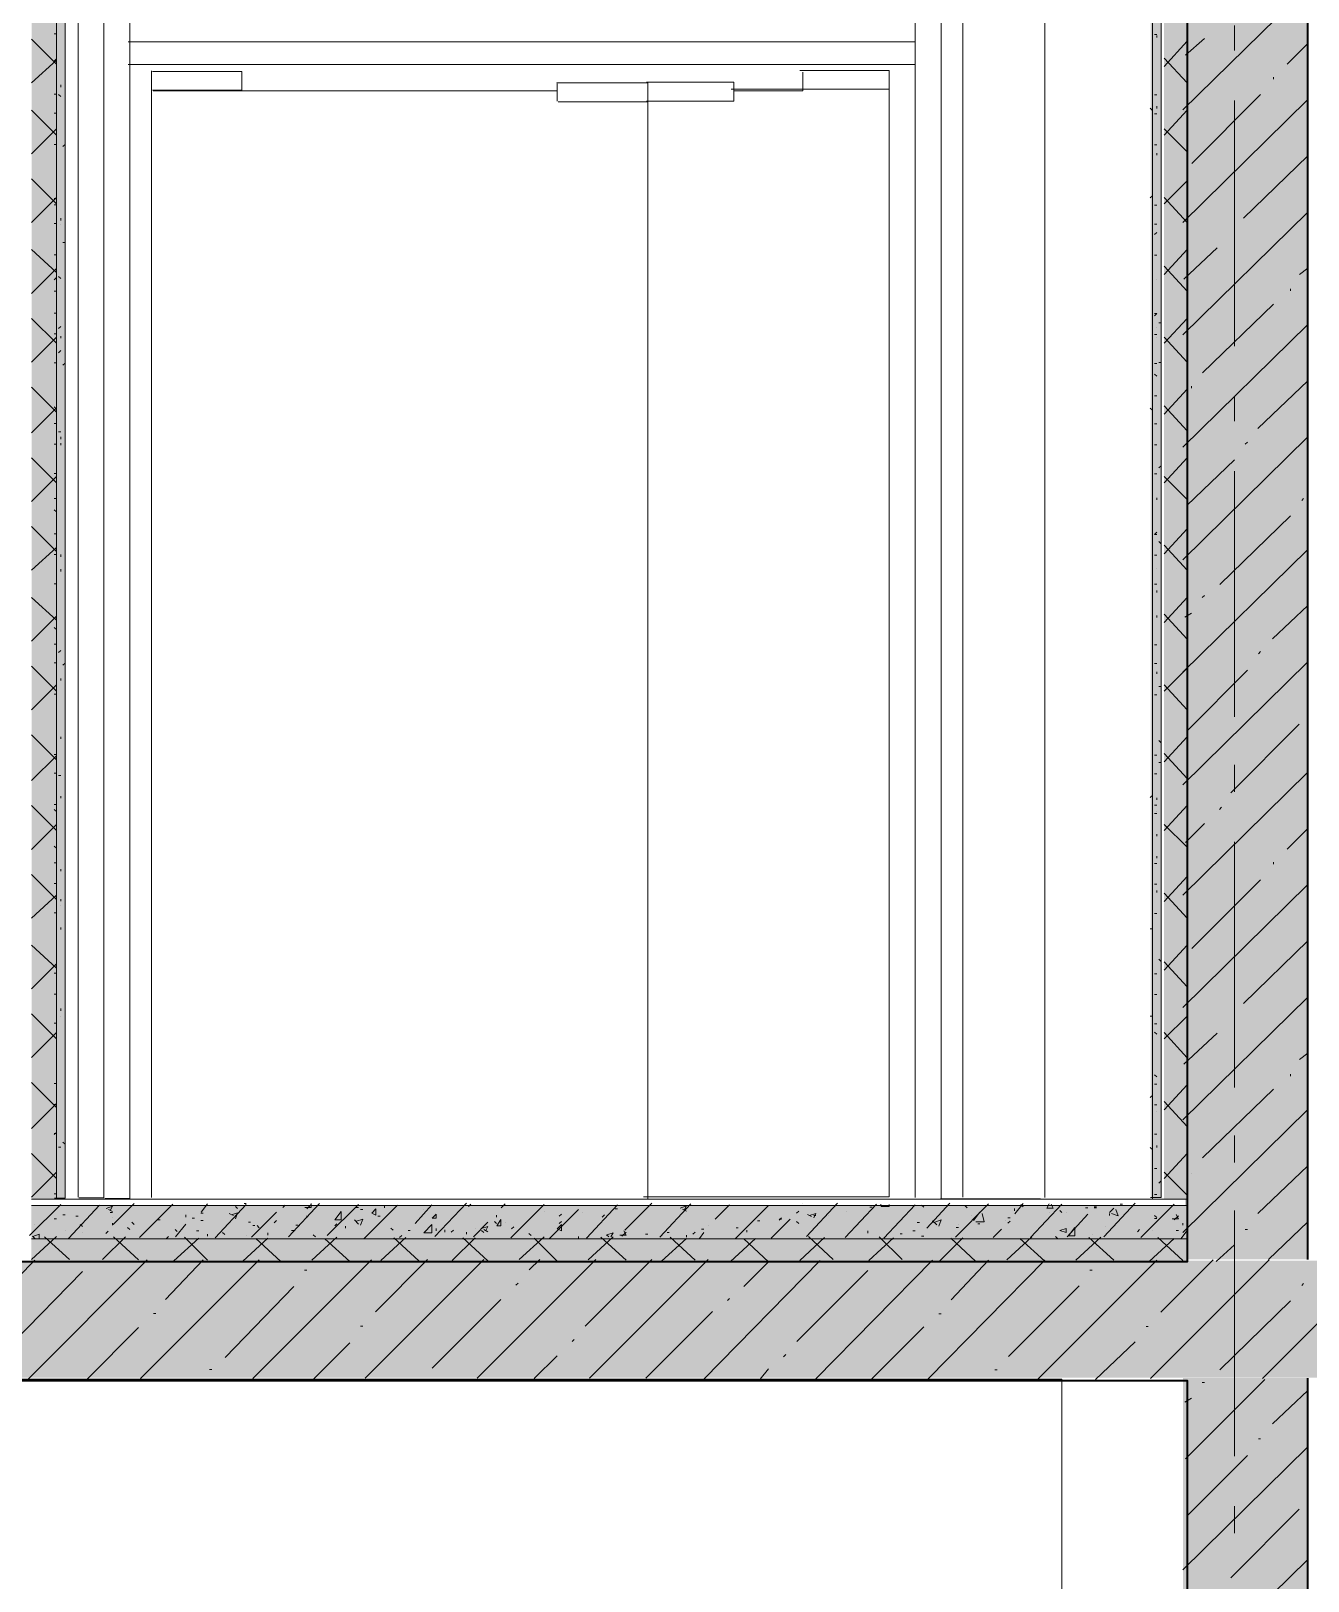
# Model space of a CAD drawing. Header units: millimetres. Extents: x -135211 to 49383, y -8033 to 228499.
# Drawn here: x -10195 to -7598, y 6062 to 9213 of the extents above; entities that cross this region are included whole.
import ezdxf

# ---------------------------------------------------------------- set-up
doc = ezdxf.new("R2010")
doc.units = ezdxf.units.MM
doc.layers.add('PDF _Геометрия', color=7, linetype='Continuous', true_color=0x1d1d1d)
doc.layers.add('PDF _Сплошная заливка', color=7, linetype='Continuous', true_color=0xffffff)

msp = doc.modelspace()

# ---------------------------------------------------------------- hatches: boundary and pattern name
at = {"layer": 'PDF _Сплошная заливка', "transparency": 33554559}
h = msp.add_hatch(color=256, dxfattribs=at)
h.paths.add_polyline_path([(-90915, 6475.5), (-90915, 6713.8), (-103545.3, 6713.8), (-103545.3, 6475.5)])
h.paths.add_polyline_path([(-5796.5, 6475.5), (-5796.5, 6713.8), (-26352.2, 6713.8), (-26352.2, 6475.5)])
h.paths.add_polyline_path([(-26398.8, 6475.5), (-26398.8, 6713.8), (-50899.8, 6713.8), (-50899.8, 6475.5)])
h.paths.add_polyline_path([(-50950.6, 6475.5), (-50950.6, 6713.8), (-77648.6, 6713.8), (-77648.6, 6475.5)])
h.paths.add_polyline_path([(-79718.6, 6475.5), (-79718.6, 6713.8), (-80167.3, 6713.8), (-80167.3, 6475.5)])
h.paths.add_polyline_path([(-80366.2, 6475.5), (-80366.2, 6713.8), (-82698.6, 6713.8), (-82698.6, 6475.5)])
h.paths.add_polyline_path([(-82897.6, 6475.5), (-82897.6, 6713.8), (-83397.1, 6713.8), (-83397.1, 6475.5)])

# ---------------------------------------------------------------- linework, layer by layer
at = {"layer": 'PDF _Геометрия', "color": 7, "lineweight": 40}
for points in [[(-26094.2, 10720.5), (-7844.2, 10720.5), (-7844.2, 6711.5), (-26344.1, 6711.5)], [(-7598.5, 6716.1), (-7598.5, 10724.8)], [(-26094.2, 6470.2), (-7844.2, 6470.2), (-7844.2, 3337.5), (-26094.2, 3337.5)], [(-7598.5, 3342.3), (-7598.5, 6474.8)]]:
    msp.add_lwpolyline(points, dxfattribs=at)
at = {"layer": 'PDF _Геометрия', "color": 7, "lineweight": 9}
for points in [[(-10199.4, 10723.6), (-8133.7, 10723.6), (-8133.7, 6841.8)], [(-7914.4, 10522.9), (-7914.4, 6839.8), (-7914.4, 10721.8), (-8130.4, 10721.8)], [(-7891.1, 6838.4), (-7844.2, 6838.4), (-7844.2, 10521.5), (-7844.2, 10720.5), (-7911.8, 10720.5)], [(-7918.3, 6841.8), (-7896.8, 6841.8), (-7896.8, 10524.7), (-7918.3, 10524.7)], [(-10193.6, 6838.5), (-10143, 6838.5), (-10143, 10521.5), (-10193.6, 10521.5)], [(-10146.6, 6840.6), (-10125.4, 6840.6), (-10125.4, 10523.5), (-10146.6, 10523.5)], [(-10125.4, 10523.5), (-10125.4, 6840.6)], [(-10099.7, 10144.5), (-8300.4, 10144.5), (-10099.7, 10144.5), (-8300.4, 10144.5), (-8300.4, 6842.6), (-8300.4, 9166.7), (-8300.4, 10068.3), (-8300.4, 10144.5), (-8351, 10144.5)], [(-9993.8, 10091.5), (-9993.8, 10066.1), (-9993.8, 9164.4), (-9993.8, 6840.3), (-10044.5, 6840.3)], [(-8396.9, 10093.2), (-8396.9, 10067.8), (-8396.9, 9166.2), (-8396.9, 6842.2)], [(-10046.5, 6841.3), (-10046.5, 9165.4), (-10046.5, 10067.1), (-10046.5, 9165.4), (-10046.5, 6841.3), (-10097.1, 6841.3)], [(-8344.3, 6838.8), (-8344.3, 9163), (-8344.3, 10064.7), (-8344.3, 9163), (-8344.3, 6838.8), (-8391, 6838.8)], [(-7747.7, 9173.8), (-7747.7, 9224.6)], [(-9997.3, 9191.5), (-8396.9, 9191.5), (-8396.9, 9145), (-9997.3, 9145)], [(-9993.8, 9143.2), (-9993.8, 9189.8)], [(-9949.9, 9132), (-9949.9, 9093.9), (-9949.9, 6841.9), (-9949.9, 9093.9)], [(-9947.4, 9092.7), (-9765.7, 9092.7), (-9765.7, 9130.8), (-9947.4, 9130.8)], [(-8940.9, 9069.6), (-8940.9, 9107.8), (-8940.9, 9069.6), (-8940.9, 6838.6), (-9944.2, 6838.6)], [(-9125.2, 9109), (-9125.2, 9070.8)], [(-8940.9, 9107.8), (-9123.1, 9107.8)], [(-8943.3, 9070.9), (-8765.4, 9070.9), (-8765.4, 9109), (-8943.3, 9109)], [(-8625.1, 9129.8), (-8625.1, 9091.7), (-8764.9, 9091.7)], [(-8631.7, 9095.2), (-8449.6, 9095.2), (-8449.6, 9133.3), (-8631.7, 9133.3)], [(-9764.6, 9092), (-9125.2, 9092), (-9946.6, 9092)], [(-8949.4, 6843.2), (-8449.6, 6843.2), (-8449.6, 9095.2), (-8771, 9095.2)], [(-8449.6, 9095.2), (-8449.6, 6843.2)], [(-8940.9, 6838.6), (-8940.9, 9069.6), (-9123.1, 9069.6)], [(-7747.7, 8572.7), (-7747.7, 9072.2)], [(-7747.7, 8420.3), (-7747.7, 8471.1)], [(-7747.7, 7819.2), (-7747.7, 8318.7)], [(-7747.7, 7666.8), (-7747.7, 7721.8)], [(-7747.7, 7065.6), (-7747.7, 7565.2)], [(-7747.7, 6913.2), (-7747.7, 6968.3)], [(-10193.8, 6711.5), (-7844.2, 6711.5), (-7844.2, 6758.1), (-7844.2, 6825.8), (-7844.2, 6838.4), (-10193.8, 6838.4)], [(-8345.8, 6839.6), (-8142.5, 6839.6)], [(-7598.5, 6843), (-7598.5, 6830.4), (-7598.5, 6762.7), (-7598.5, 6716.1)], [(-7844.2, 6825.8), (-10193.8, 6825.8)], [(-7747.7, 6316.3), (-7747.7, 6815.9)], [(-7844.2, 6758.1), (-10193.8, 6758.1)], [(-8098.6, 6472.8), (-11845, 6472.8)], [(-8142.5, 6471.3), (-8345.8, 6471.3)], [(-7844.2, 6470.2), (-7941.8, 6470.2)], [(-7598.5, 6174.2), (-7598.5, 6474.8), (-7598.5, 6174.2), (-7598.5, 5975.3), (-7598.5, 3443.9), (-7598.5, 3431.2), (-7598.5, 3342.3)], [(-7747.7, 6159.7), (-7747.7, 6214.7)], [(-7844.2, 5970.7), (-7844.2, 6169.6)]]:
    msp.add_lwpolyline(points, dxfattribs=at)
for points in [[(-7598.5, 6843), (-7598.5, 9167), (-7598.5, 10068.7), (-7598.5, 10144.9), (-7598.5, 10724.8)], [(-10099.1, 10144.3), (-10099.1, 10068.1), (-10099.1, 9166.4), (-10099.1, 6842.4)], [(-8098.6, 6472.8), (-8098.6, 3441.8)]]:
    msp.add_lwpolyline(points, close=True, dxfattribs=at)
at = {"layer": 'PDF _Геометрия', "lineweight": 9}
for points in [[(-7852.8, 9052.8), (-7598.5, 9302.5)], [(-10143, 9145.7), (-10193.6, 9196.5)], [(-7891.1, 9141.4), (-7844.2, 9192.3)], [(-7847.5, 9164.3), (-7809.1, 9198.1)], [(-7640.9, 9145.9), (-7598.5, 9188.2)], [(-10193.6, 9107.6), (-10143, 9154.2)], [(-7844.2, 9107.6), (-7891.1, 9158.4)], [(-7668.7, 9115.3), (-7668.7, 9119.6)], [(-7834.4, 8944.2), (-7695, 9083.9)], [(-10143, 9001.8), (-10193.6, 9052.5)], [(-7891.1, 9001.8), (-7844.2, 9052.5)], [(-7852.8, 8824.2), (-7598.5, 9074)], [(-10193.6, 8963.7), (-10143, 9014.5)], [(-7844.2, 8967.9), (-7891.1, 9014.5)], [(-7729.5, 8832.6), (-7598.5, 8959.6)], [(-10143, 8862.1), (-10193.6, 8912.9)], [(-7891.1, 8862), (-7844.2, 8908.6)], [(-10193.6, 8824), (-10143, 8874.7)], [(-7844.2, 8824), (-7891.1, 8874.7)], [(-7852.8, 8595.6), (-7598.5, 8845.3)], [(-7747.7, 8799), (-7747.7, 8803.2)], [(-10143, 8722.4), (-10193.6, 8769)], [(-7891.1, 8718.1), (-7844.2, 8768.9)], [(-7850.5, 8708.8), (-7782.8, 8772.3)], [(-10193.6, 8680), (-10143, 8730.8)], [(-7844.2, 8684.2), (-7891.1, 8735.1)], [(-7615.5, 8718.3), (-7598.5, 8731)], [(-7633.6, 8684.8), (-7633.6, 8689.1)], [(-7812.7, 8518.4), (-7668.7, 8658.1)], [(-10143, 8578.4), (-10193.6, 8629.2)], [(-7891.1, 8578.4), (-7844.2, 8629.2)], [(-7852.8, 8367), (-7598.5, 8616.8)], [(-10193.6, 8540.4), (-10143, 8591.2)], [(-7844.2, 8540.3), (-7891.1, 8591.1)], [(-10143, 8438.7), (-10193.6, 8489.5)], [(-7891.1, 8434.5), (-7844.2, 8485.2)], [(-7835.4, 8487.4), (-7835.4, 8491.6)], [(-7700.2, 8405.1), (-7598.5, 8502.5)], [(-10193.6, 8396.4), (-10143, 8447.2)], [(-7844.2, 8400.6), (-7891.1, 8451.4)], [(-7852.8, 8138.4), (-7598.5, 8388.2)], [(-7725.9, 8373.2), (-7721.3, 8377.5)], [(-10143, 8294.8), (-10193.6, 8345.6)], [(-7891.1, 8294.7), (-7844.2, 8345.6)], [(-7844.6, 8248.7), (-7747.7, 8341.8)], [(-10193.6, 8256.7), (-10143, 8307.5)], [(-7844.2, 8260.9), (-7891.1, 8307.5)], [(-7611.1, 8259.1), (-7607.3, 8263.3)], [(-7777.7, 8087.9), (-7633.6, 8227.6)], [(-10143, 8155.1), (-10193.6, 8205.9)], [(-7891.1, 8150.8), (-7844.2, 8201.6)], [(-10193.6, 8117), (-10143, 8163.5)], [(-7844.2, 8117), (-7891.1, 8167.8)], [(-7852.8, 7909.8), (-7598.5, 8159.6)], [(-10143, 8015.4), (-10193.6, 8062)], [(-7891.1, 8011.2), (-7844.2, 8061.9)], [(-7813.7, 8061.6), (-7809.1, 8065.8)], [(-7670.2, 7977.5), (-7598.5, 8045.3)], [(-10193.6, 7973), (-10143, 8023.9)], [(-7844.2, 7977.3), (-7891.1, 8028.1)], [(-7848.5, 8021.7), (-7835.4, 8030.2)], [(-7698.9, 7947.5), (-7695, 7951.7)], [(-10143, 7871.5), (-10193.6, 7922.2)], [(-7891.1, 7871.4), (-7844.2, 7918)], [(-7852.8, 7681.2), (-7598.5, 7931)], [(-7843.7, 7791), (-7721.3, 7913.7)], [(-10193.6, 7833.4), (-10143, 7884.2)], [(-7844.2, 7833.4), (-7891.1, 7884.1)], [(-10143, 7731.8), (-10193.6, 7782.6)], [(-7755.5, 7664.6), (-7616, 7804.3)], [(-7891.1, 7727.5), (-7844.2, 7778.3)], [(-10193.6, 7689.4), (-10143, 7740.2)], [(-7844.2, 7693.6), (-7891.1, 7744.5)], [(-7852.8, 7456.8), (-7598.5, 7706.6)], [(-10143, 7587.9), (-10193.6, 7638.7)], [(-7891.1, 7587.8), (-7844.2, 7638.6)], [(-7778.6, 7631.1), (-7774, 7635.3)], [(-10193.6, 7549.7), (-10143, 7600.5)], [(-7844.2, 7553.9), (-7891.1, 7600.5)], [(-7847.5, 7564), (-7809.1, 7602.2)], [(-7640.9, 7550), (-7598.5, 7592.3)], [(-7668.7, 7519.4), (-7668.7, 7523.7)], [(-10143, 7448.1), (-10193.6, 7498.9)], [(-7891.1, 7443.9), (-7844.2, 7494.6)], [(-7852.8, 7228.3), (-7598.5, 7478)], [(-7834.4, 7348.2), (-7695, 7488)], [(-10193.6, 7410.1), (-10143, 7456.6)], [(-7844.2, 7410), (-7891.1, 7460.8)], [(-10143, 7308.4), (-10193.6, 7355)], [(-7891.1, 7304.1), (-7844.2, 7355)], [(-7729.5, 7236.7), (-7598.5, 7363.7)], [(-10193.6, 7266.1), (-10143, 7316.9)], [(-7844.2, 7270.3), (-7891.1, 7321.1)], [(-7852.8, 6999.7), (-7598.5, 7249.5)], [(-10143, 7164.5), (-10193.6, 7215.3)], [(-7891.1, 7164.5), (-7844.2, 7211)], [(-7747.7, 7203), (-7747.7, 7207.3)], [(-10193.6, 7126.4), (-10143, 7177.2)], [(-7844.2, 7126.3), (-7891.1, 7177.2)], [(-7850.5, 7112.9), (-7782.8, 7176.4)], [(-7615.5, 7122.5), (-7598.5, 7135.2)], [(-7633.6, 7088.9), (-7633.6, 7093.1)], [(-10143, 7024.8), (-10193.6, 7075.6)], [(-7891.1, 7020.5), (-7844.2, 7071.3)], [(-7812.7, 6922.5), (-7668.7, 7062.3)], [(-10193.6, 6982.4), (-10143, 7033.2)], [(-7844.2, 6986.7), (-7891.1, 7037.5)], [(-7852.8, 6771.1), (-7598.5, 7020.8)], [(-10143, 6880.9), (-10193.6, 6931.7)], [(-7891.1, 6880.8), (-7844.2, 6931.6)], [(-7700.2, 6809.2), (-7598.5, 6906.5)], [(-10193.6, 6842.7), (-10143, 6893.6)], [(-7844.2, 6847), (-7891.1, 6893.5)], [(-7835.4, 6891.4), (-7835.4, 6891.4)], [(-10197.6, 6764.5), (-10134.2, 6828)], [(-10129.9, 6806.7), (-10125.4, 6806.7)], [(-10118.7, 6758.7), (-10055.2, 6826.5)], [(-10041.8, 6819.8), (-10028.9, 6824.1), (-10033.4, 6815.6)], [(-10037.2, 6817.5), (-10028.9, 6813.3)], [(-10033.4, 6811.4), (-10028.9, 6811.4)], [(-10027.4, 6787.5), (-9985, 6829.8)], [(-9974.1, 6760.6), (-9906.1, 6828.3)], [(-9919.4, 6826.1), (-9914.8, 6826.1)], [(-9879.7, 6806.6), (-9879.7, 6802.4)], [(-9849.2, 6810.1), (-9844.6, 6810.1)], [(-9848.7, 6812.3), (-9835.9, 6829.3)], [(-9820.5, 6760), (-9756.9, 6827.8)], [(-9791.6, 6809.5), (-9783.2, 6805.3)], [(-9787.3, 6806.9), (-9774.5, 6811.2), (-9779, 6798.4)], [(-9779, 6823.8), (-9774.5, 6819.6)], [(-9761.5, 6825.9), (-9756.9, 6825.9)], [(-9746.3, 6761.2), (-9695.5, 6812)], [(-9682.5, 6822), (-9677.9, 6826.2)], [(-9671.4, 6761.8), (-9607.8, 6829.6)], [(-9638.2, 6821.4), (-9625.3, 6821.4), (-9625.3, 6829.9)], [(-9633.6, 6819.1), (-9625.3, 6827.5)], [(-9592.5, 6764.5), (-9528.8, 6828)], [(-9533.3, 6821.9), (-9528.8, 6821.9)], [(-9524.6, 6817.5), (-9520, 6817.5)], [(-9517.4, 6758.7), (-9449.8, 6826.4)], [(-9476.1, 6820.9), (-9476.1, 6825.1)], [(-9413.8, 6789.4), (-9379.6, 6827.4)], [(-9397.2, 6817.4), (-9397.2, 6817.4)], [(-9373.3, 6763), (-9309.4, 6830.8)], [(-9305.2, 6824), (-9300.7, 6828.3)], [(-9248, 6801.8), (-9248, 6806)], [(-9238.8, 6820.8), (-9230.5, 6829.2)], [(-9219.2, 6759.9), (-9151.5, 6827.7)], [(-9151.5, 6813.1), (-9151.5, 6813.1)], [(-9140.7, 6758.6), (-9081.3, 6817.9)], [(-9121, 6804), (-9116.4, 6808.3)], [(-9072.5, 6811.6), (-9072.5, 6811.6)], [(-9065.6, 6759.4), (-9002.3, 6827.1)], [(-9033.2, 6802.3), (-9028.7, 6806.5)], [(-9006.9, 6818.7), (-9002.3, 6818.7)], [(-8987, 6775.5), (-8932.1, 6830.5)], [(-8945.5, 6818), (-8940.9, 6822.2)], [(-8916.5, 6761.2), (-8853.2, 6829)], [(-8874.9, 6820.7), (-8862, 6824.9), (-8866.5, 6816.5)], [(-8870.3, 6818.3), (-8862, 6814.1)], [(-8804, 6797.8), (-8774.2, 6827.4)], [(-8763.2, 6758.2), (-8695.3, 6825.9)], [(-8638.4, 6810.1), (-8633.8, 6814.3)], [(-8625.1, 6829.2), (-8625.1, 6829.2)], [(-8618.3, 6762.5), (-8554.9, 6830.2)], [(-8615.9, 6807.7), (-8607.5, 6803.5)], [(-8611.7, 6805.2), (-8598.7, 6809.4), (-8603.3, 6801)], [(-8539.4, 6761), (-8475.9, 6828.7)], [(-8537.3, 6812.9), (-8537.3, 6812.9)], [(-8489.3, 6822.2), (-8484.7, 6822.2)], [(-8484.7, 6818), (-8484.7, 6818)], [(-8467.1, 6824.3), (-8467.1, 6828.5)], [(-8466.4, 6823.9), (-8449.6, 6823.9), (-8449.6, 6828.1)], [(-8460.5, 6759.4), (-8396.9, 6827.1)], [(-8384, 6826.8), (-8379.4, 6822.6)], [(-8373.5, 6779.7), (-8326.7, 6830.5)], [(-8315.2, 6761.2), (-8247.8, 6828.9)], [(-8296.2, 6825.6), (-8291.6, 6821.3)], [(-8282.9, 6806.1), (-8282.9, 6806.1)], [(-8278.4, 6795.4), (-8265.3, 6812.4)], [(-8273.4, 6792.9), (-8256.5, 6792.9), (-8261.1, 6809.8)], [(-8195.1, 6819.4), (-8195.1, 6815.2)], [(-8194.5, 6808.8), (-8177.6, 6829.9)], [(-8182.2, 6827.6), (-8177.6, 6823.3)], [(-8162.3, 6760.7), (-8098.6, 6828.4)], [(-8129.5, 6820.4), (-8124.9, 6828.9)], [(-8129.2, 6820.3), (-8116.2, 6820.3), (-8120.8, 6828.7)], [(-8124.9, 6811.9), (-8124.9, 6811.9)], [(-8103.2, 6815.7), (-8098.6, 6811.5)], [(-8089.8, 6811.3), (-8089.8, 6811.3)], [(-8088.2, 6762), (-8046, 6808.5)], [(-8050.6, 6821.3), (-8046, 6821.3)], [(-8033, 6822.8), (-8028.4, 6822.8)], [(-8033, 6820.9), (-8028.4, 6820.9)], [(-8013.2, 6762.4), (-7949.5, 6830.2)], [(-8002.1, 6809.6), (-8002.1, 6805.4)], [(-8001.8, 6811.7), (-7993.3, 6820.2)], [(-7997.6, 6809.3), (-7984.6, 6805), (-7989.2, 6817.7)], [(-7980.4, 6828.4), (-7975.8, 6828.4)], [(-7938.2, 6760.9), (-7870.5, 6828.6)], [(-7910.2, 6805.8), (-7905.6, 6801.6)], [(-7874.8, 6798.8), (-7861.7, 6798.8), (-7866.3, 6807.3)], [(-10186.8, 6786.7), (-10186.8, 6786.7)], [(-10147.5, 6798.6), (-10143, 6798.6)], [(-10125.4, 6775.2), (-10125.4, 6775.2)], [(-10103.6, 6804.3), (-10099.1, 6804.3)], [(-10094.9, 6787.2), (-10090.3, 6783)], [(-10028.9, 6800.6), (-10028.9, 6800.6)], [(-10028.9, 6786), (-10028.9, 6790.2)], [(-9998.3, 6781.1), (-9993.8, 6776.8)], [(-9989.6, 6791.7), (-9985, 6787.5)], [(-9901.8, 6777.3), (-9897.3, 6773.1)], [(-9900.9, 6762.4), (-9879.7, 6787.8)], [(-9866.7, 6800.2), (-9862.2, 6800.2)], [(-9858, 6774.6), (-9853.4, 6774.6)], [(-9849.2, 6795.6), (-9844.6, 6795.6)], [(-9752.7, 6791.9), (-9748.1, 6791.9)], [(-9743.9, 6785), (-9739.4, 6785)], [(-9735.1, 6784.9), (-9730.6, 6780.6)], [(-9700, 6790.8), (-9695.5, 6795)], [(-9664.9, 6775.1), (-9660.4, 6775.1)], [(-9656.2, 6785.7), (-9651.6, 6785.7)], [(-9634.1, 6804.7), (-9634.1, 6804.7)], [(-9634.1, 6804.7), (-9634.1, 6800.4)], [(-9577.2, 6784.2), (-9572.7, 6788.4)], [(-9555.1, 6783.8), (-9555.1, 6779.6)], [(-9537.1, 6796.5), (-9528.8, 6788.1)], [(-9532.9, 6793.9), (-9520, 6798.2), (-9524.6, 6785.5)], [(-9489.5, 6804.1), (-9484.9, 6804.1)], [(-9463.1, 6780), (-9458.6, 6775.9)], [(-9428, 6775.1), (-9423.5, 6775.1)], [(-9370.9, 6778.8), (-9370.9, 6774.6)], [(-9353.3, 6776.1), (-9353.3, 6771.9)], [(-9340.3, 6771.5), (-9335.8, 6775.8)], [(-9295.2, 6762.2), (-9265.6, 6791.8)], [(-9291.9, 6779.1), (-9291.9, 6779.1)], [(-9278.9, 6775.1), (-9274.3, 6770.9)], [(-9278.5, 6779.1), (-9265.6, 6783.4), (-9270.1, 6774.9)], [(-9273.9, 6776.7), (-9265.6, 6772.6)], [(-9252.6, 6793.3), (-9248, 6789.1)], [(-9230.5, 6791.1), (-9230.5, 6791.1)], [(-9217.5, 6778.1), (-9212.9, 6782.3)], [(-9121, 6788.9), (-9116.4, 6793.2)], [(-8831.4, 6777.6), (-8826.9, 6777.6)], [(-8818.1, 6785.9), (-8818.1, 6785.9)], [(-8761.2, 6780.5), (-8756.7, 6780.5)], [(-8739.1, 6775.9), (-8739.1, 6771.7)], [(-8717.4, 6794.7), (-8712.8, 6794.7)], [(-8689.6, 6759.6), (-8651.4, 6797.8)], [(-8673.5, 6796.2), (-8668.9, 6800.4)], [(-8673.5, 6798.1), (-8668.9, 6798.1)], [(-8638.4, 6793.1), (-8633.8, 6788.9)], [(-8603.3, 6805.2), (-8598.7, 6805.2)], [(-8572.4, 6804.7), (-8572.4, 6804.7)], [(-8401.5, 6774.4), (-8396.9, 6774.4)], [(-8392.8, 6791.2), (-8388.2, 6791.2)], [(-8361.5, 6794.7), (-8353.1, 6786.3)], [(-8357.3, 6792.2), (-8344.3, 6796.5), (-8348.9, 6783.7)], [(-8313.8, 6781.2), (-8309.2, 6781.2)], [(-8309.2, 6787.8), (-8309.2, 6787.8)], [(-8269.9, 6788.8), (-8265.3, 6788.8)], [(-8238.3, 6760.7), (-8221.5, 6777.6)], [(-8212.7, 6796.2), (-8212.7, 6796.2)], [(-8208.5, 6800.8), (-8203.9, 6800.8)], [(-8208.5, 6790), (-8203.9, 6794.2)], [(-8010.9, 6782.4), (-8010.9, 6782.4)], [(-7945.3, 6772.6), (-7940.7, 6776.8)], [(-7914.4, 6774.4), (-7914.4, 6774.4)], [(-7910.2, 6799.7), (-7905.6, 6799.7)], [(-7870.2, 6796.5), (-7861.7, 6804.9)], [(-7866.3, 6775.3), (-7861.7, 6775.3)], [(-7857.2, 6758.1), (-7844.2, 6775)], [(-7852.9, 6785.9), (-7852.9, 6790.2)], [(-7725.9, 6777.3), (-7721.3, 6777.3)], [(-7678.6, 6716.1), (-7598.5, 6792.3)], [(-7598.5, 6800.7), (-7598.5, 6805)], [(-10193.6, 6716.3), (-10143, 6762.9)], [(-10191.4, 6763.2), (-10186.8, 6759)], [(-10190.9, 6763), (-10178.1, 6767.2), (-10178.1, 6758.8)], [(-10116.6, 6715.8), (-10167.2, 6762.3)], [(-10090.3, 6770.3), (-10090.3, 6770.3)], [(-10049.4, 6715.9), (-10002.6, 6762.4)], [(-10042.2, 6769.2), (-10037.7, 6773.5)], [(-9976.3, 6715.4), (-10026.9, 6761.9)], [(-9919.4, 6758.4), (-9914.8, 6762.6)], [(-9904.1, 6713), (-9853.4, 6759.5)], [(-9835.9, 6715), (-9882.8, 6761.5)], [(-9835.9, 6767.7), (-9835.9, 6763.4)], [(-9805.3, 6771.2), (-9800.8, 6767)], [(-9763.8, 6712.5), (-9713, 6759.1)], [(-9756.9, 6764.2), (-9756.9, 6764.2)], [(-9686.7, 6712.1), (-9737.5, 6758.6)], [(-9713, 6770), (-9713, 6765.7)], [(-9623.5, 6714.6), (-9572.7, 6761.1)], [(-9621.1, 6766.2), (-9616.5, 6762)], [(-9546.3, 6711.7), (-9597.2, 6758.2)], [(-9483.1, 6714.2), (-9432.3, 6760.7)], [(-9405.9, 6713.6), (-9456.8, 6760.2)], [(-9445.6, 6760.9), (-9441, 6765.1)], [(-9338.3, 6713.8), (-9291.9, 6760.4)], [(-9265.6, 6713.3), (-9316.5, 6759.9)], [(-9309.4, 6767.3), (-9309.4, 6771.6)], [(-9202.5, 6715.8), (-9151.5, 6762.3)], [(-9182.4, 6768.9), (-9177.8, 6764.8)], [(-9125.2, 6712.9), (-9171.6, 6759.5)], [(-9081.3, 6762.8), (-9081.3, 6758.6)], [(-9062.2, 6715.4), (-9011.1, 6762)], [(-8984.8, 6714.9), (-9035.9, 6761.5)], [(-9024.5, 6766.3), (-9019.9, 6762.2)], [(-9024.1, 6766.2), (-9011.1, 6770.4), (-9015.7, 6762)], [(-8997.8, 6765.7), (-8984.8, 6765.7), (-8989.4, 6774.1)], [(-8993.2, 6763.3), (-8984.8, 6771.8)], [(-8945.5, 6767.2), (-8940.9, 6767.2)], [(-8913.1, 6712.5), (-8862, 6759)], [(-8901.6, 6770.6), (-8897.1, 6770.6)], [(-8844.4, 6714.5), (-8895.5, 6761.1)], [(-8849, 6767.2), (-8844.4, 6771.4)], [(-8835.3, 6758.4), (-8826.9, 6771)], [(-8772.7, 6712.1), (-8721.6, 6758.7)], [(-8745.7, 6660.8), (-8695.3, 6711.6), (-8745.7, 6758.2)], [(-8631.6, 6714.1), (-8581.2, 6760.7)], [(-8563.6, 6716.1), (-8614.1, 6762.7)], [(-8493.4, 6774), (-8493.4, 6769.7)], [(-8491.3, 6713.7), (-8440.8, 6760.2)], [(-8423.3, 6715.7), (-8470, 6762.3)], [(-8427.8, 6768.4), (-8423.3, 6768.4)], [(-8384, 6763.3), (-8379.4, 6763.3)], [(-8347.2, 6713.3), (-8300.4, 6759.9)], [(-8274.1, 6712.8), (-8324.7, 6759.4)], [(-8210.7, 6715.3), (-8160, 6761.8)], [(-8133.7, 6712.4), (-8184.4, 6759)], [(-8112, 6762.7), (-8107.4, 6758.5)], [(-8070.3, 6714.9), (-8019.6, 6761.5)], [(-7993.3, 6714.4), (-8044, 6760.9)], [(-8037.2, 6766), (-8037.2, 6766)], [(-7921.2, 6712), (-7870.5, 6758.6)], [(-7852.9, 6714), (-7903.7, 6760.5)], [(-7844.2, 6762.3), (-7844.2, 6762.3)], [(-7844.2, 6762.3), (-7844.2, 6758.1)], [(-7785.4, 6712), (-7747.7, 6745.8)], [(-7598.5, 6758.4), (-7598.5, 6762.7)], [(-10423.8, 6473.4), (-10186.8, 6714.7)], [(-10199.9, 6473.7), (-9958.7, 6715.1)], [(-9972.2, 6474), (-9730.6, 6715.3)], [(-9921.1, 6634.8), (-9844.6, 6715.1)], [(-9743.8, 6474.3), (-9502.5, 6715.6)], [(-9515.4, 6474.6), (-9274.3, 6715.8)], [(-9494, 6609.8), (-9388.4, 6715.7)], [(-9287.7, 6474.8), (-9046.2, 6716.1)], [(-9181.6, 6694.8), (-9160.3, 6715.9)], [(-9067.9, 6580.8), (-8932.1, 6716.2)], [(-9059.2, 6475), (-8818.1, 6716.3)], [(-8827, 6472.9), (-8590, 6714.2)], [(-8599.3, 6473.2), (-8361.8, 6714.5)], [(-8370.8, 6473.5), (-8133.7, 6714.8)], [(-8323.7, 6634.2), (-8247.8, 6714.6)], [(-8147, 6473.7), (-7905.6, 6715)], [(-7918.5, 6474), (-7677.5, 6715.3)], [(-7897.7, 6609.3), (-7791.5, 6715.1)], [(-7690.8, 6474.2), (-7449.3, 6715.5)], [(-10230.1, 6547.8), (-10090.3, 6691.7)], [(-9638.6, 6694.6), (-9634.1, 6694.6)], [(-8637.3, 6549.6), (-8493.4, 6693.6)], [(-8041.8, 6694.1), (-8037.2, 6694.1)], [(-9799.9, 6516.8), (-9660.4, 6660.8)], [(-9208.7, 6663.7), (-9204.1, 6667.9)], [(-8207.1, 6518.6), (-8063.5, 6662.6)], [(-7611.1, 6663.1), (-7607.3, 6667.3)], [(-9379.2, 6495), (-9239.2, 6634.7)], [(-8778.8, 6632.7), (-8774.2, 6636.9)], [(-7777.7, 6492), (-7633.6, 6631.7)], [(-9945.7, 6606.5), (-9941.2, 6606.5)], [(-8944.4, 6474.8), (-8809.3, 6610.3)], [(-8348.9, 6605.9), (-8344.3, 6605.9)], [(-10082.1, 6471.7), (-9976.3, 6577.5)], [(-9524.6, 6580.5), (-9520, 6580.5)], [(-8485.1, 6473.5), (-8379.4, 6579.4)], [(-7927.7, 6579.9), (-7923.1, 6579.9)], [(-9622.2, 6470.4), (-9546.3, 6546.6)], [(-9094.6, 6549.5), (-9090.1, 6553.7)], [(-8664.7, 6518.5), (-8660.2, 6522.8)], [(-8030.1, 6472.2), (-7949.5, 6548.4)], [(-9831.6, 6492.3), (-9827.1, 6492.3)], [(-9171.6, 6473.9), (-9125.2, 6520.5)], [(-8712.1, 6472.6), (-8695.3, 6493.8)], [(-8234.8, 6491.8), (-8230.2, 6491.8)], [(-7847.2, 6310.9), (-7686.2, 6471.8)], [(-7813.7, 6465.7), (-7809.1, 6465.7)], [(-7848.5, 6425.8), (-7835.4, 6434.3)], [(-7670.2, 6381.7), (-7598.5, 6449.4)], [(-7852.8, 6085.3), (-7598.5, 6335.1)], [(-7698.9, 6351.6), (-7695, 6351.6)], [(-7843.7, 6195), (-7721.3, 6317.7)], [(-7755.5, 6068.7), (-7616, 6208.4)], [(-7852.8, 5856.7), (-7598.5, 6106.5)]]:
    msp.add_lwpolyline(points, dxfattribs=at)
at = {"layer": 'PDF _Геометрия', "color": 252, "lineweight": 9, "true_color": 0x959595}
for points in [[(-10147.5, 9207.3), (-10143, 9207.3)], [(-7910.2, 9206.1), (-7905.6, 9206.1)], [(-7905.6, 9199.9), (-7905.6, 9204.1)], [(-10143, 9173.4), (-10143, 9177.6)], [(-10143, 9156.5), (-10147.5, 9152.3)], [(-10143, 9133.4), (-10143, 9129.2)], [(-7896.8, 9104.3), (-7896.8, 9108.6)], [(-10147.5, 9084.6), (-10143, 9084.6)], [(-10134.2, 9080.1), (-10138.7, 9084.4)], [(-10134.2, 9103.6), (-10134.2, 9099.3)], [(-10147.5, 9046.4), (-10143, 9046.4)], [(-7914.4, 9051.9), (-7919, 9056.2)], [(-7910.2, 9045.2), (-7905.6, 9045.2)], [(-7905.6, 9060.2), (-7905.6, 9056)], [(-10125.4, 9024.9), (-10125.4, 9024.9)], [(-10147.5, 8982.9), (-10143, 8982.9)], [(-10125.4, 8982.6), (-10129.9, 8978.4)], [(-7910.2, 8981.7), (-7905.6, 8981.7)], [(-7905.6, 8960.6), (-7905.6, 8964.8)], [(-10143, 8934), (-10143, 8934)], [(-10143, 8872.9), (-10147.5, 8872.9)], [(-10147.5, 8860.2), (-10143, 8860.2)], [(-7914.4, 8878.4), (-7919, 8874.1)], [(-7910.2, 8859), (-7905.6, 8859)], [(-10134.2, 8828.4), (-10134.2, 8832.7)], [(-7914.4, 8829.5), (-7914.4, 8829.5)], [(-10147.5, 8822), (-10143, 8822)], [(-10134.2, 8820), (-10134.2, 8820)], [(-7910.2, 8820.8), (-7905.6, 8820.8)], [(-7905.6, 8803.9), (-7910.2, 8799.7)], [(-10125.4, 8783.6), (-10129.9, 8783.6)], [(-10147.5, 8758.5), (-10143, 8758.5)], [(-7910.2, 8757.3), (-7905.6, 8757.3)], [(-10143, 8712), (-10147.5, 8707.7)], [(-10134.2, 8709.9), (-10138.7, 8714.1)], [(-7905.6, 8708.8), (-7905.6, 8708.8)], [(-10143, 8680.4), (-10143, 8684.7), (-10147.5, 8684.7)], [(-7914.4, 8668.7), (-7914.4, 8668.7)], [(-10147.5, 8640), (-10143, 8640)], [(-10143, 8638.1), (-10143, 8642.4)], [(-7910.2, 8638.8), (-7905.6, 8638.8), (-7910.2, 8634.6)], [(-7896.8, 8659.8), (-7896.8, 8664.1)], [(-10134.2, 8612.6), (-10138.7, 8608.3)], [(-7905.6, 8611.4), (-7905.6, 8611.4)], [(-7896.8, 8619.8), (-7901.4, 8619.8)], [(-10147.5, 8597.7), (-10143, 8597.7)], [(-10134.2, 8589.1), (-10134.2, 8593.3)], [(-7910.2, 8596.5), (-7905.6, 8596.5)], [(-7905.6, 8590.3), (-7905.6, 8590.3)], [(-10143, 8563.8), (-10143, 8568.1)], [(-10134.2, 8563.6), (-10138.7, 8559.4)], [(-7914.4, 8560.8), (-7914.4, 8565)], [(-7896.8, 8539.4), (-7901.4, 8539.4)], [(-10147.5, 8538.5), (-10143, 8538.5)], [(-10125.4, 8538.1), (-10129.9, 8533.8)], [(-7910.2, 8537.3), (-7905.6, 8537.3)], [(-7905.6, 8511.8), (-7910.2, 8516)], [(-10143, 8489.5), (-10143, 8489.5)], [(-7896.8, 8494.7), (-7896.8, 8490.5)], [(-10143, 8445.3), (-10147.5, 8449.5)], [(-7914.4, 8442.3), (-7919, 8446.5)], [(-7905.6, 8471.8), (-7910.2, 8471.8)], [(-10147.5, 8415.7), (-10143, 8415.7)], [(-7910.2, 8414.5), (-7905.6, 8414.5)], [(-10134.2, 8398.6), (-10138.7, 8398.6)], [(-10134.2, 8383.9), (-10134.2, 8388.2)], [(-7914.4, 8385), (-7914.4, 8380.8)], [(-10147.5, 8373.4), (-10143, 8373.4)], [(-10134.2, 8375.5), (-10134.2, 8371.2)], [(-7910.2, 8372.1), (-7905.6, 8372.1)], [(-7914.4, 8321.5), (-7914.4, 8325.8)], [(-7896.8, 8329.7), (-7901.4, 8325.4)], [(-10147.5, 8314.1), (-10143, 8314.1)], [(-10125.4, 8292.6), (-10125.4, 8292.6)], [(-7910.2, 8312.9), (-7905.6, 8312.9)], [(-10143, 8263.3), (-10147.5, 8263.3)], [(-7905.6, 8260.1), (-7905.6, 8264.4)], [(-10143, 8235.9), (-10147.5, 8240.2)], [(-10143, 8193.7), (-10143, 8189.4)], [(-7914.4, 8219.9), (-7914.4, 8219.9)], [(-7905.6, 8194.3), (-7910.2, 8190.1), (-7905.6, 8190.1)], [(-10147.5, 8191.3), (-10143, 8191.3)], [(-7896.8, 8171.1), (-7901.4, 8175.3)], [(-10147.5, 8149), (-10143, 8149)], [(-10143, 8144.7), (-10143, 8144.7)], [(-10134.2, 8144.6), (-10134.2, 8148.8)], [(-7910.2, 8147.7), (-7905.6, 8147.7)], [(-10134.2, 8119.2), (-10134.2, 8114.9)], [(-7914.4, 8116.4), (-7914.4, 8120.6)], [(-7905.6, 8120.5), (-7905.6, 8120.5)], [(-10147.5, 8089.7), (-10143, 8089.7)], [(-7910.2, 8088.5), (-7905.6, 8088.5)], [(-7905.6, 8075.8), (-7905.6, 8071.6)], [(-7896.8, 8046), (-7896.8, 8041.7)], [(-7905.6, 8020.8), (-7905.6, 8025)], [(-10143, 7996.6), (-10147.5, 8000.8)], [(-10143, 7983.9), (-10143, 7979.6)], [(-10147.5, 7966.9), (-10143, 7966.9)], [(-10134.2, 7954.1), (-10138.7, 7949.8)], [(-7910.2, 7965.7), (-7905.6, 7965.7)], [(-10147.5, 7928.9), (-10143, 7928.9)], [(-10125.4, 7928.5), (-10129.9, 7924.3)], [(-7910.2, 7927.7), (-7905.6, 7927.7)], [(-7905.6, 7910.7), (-7905.6, 7906.4)], [(-10134.2, 7892.9), (-10134.2, 7897.1)], [(-7896.8, 7880.9), (-7901.4, 7880.9)], [(-10147.5, 7865.3), (-10143, 7865.3)], [(-10125.4, 7848), (-10125.4, 7848)], [(-7914.4, 7877), (-7914.4, 7877)], [(-7910.2, 7864.2), (-7905.6, 7864.2)], [(-10125.4, 7805.7), (-10125.4, 7805.7)], [(-10143, 7769.9), (-10143, 7769.9)], [(-10134.2, 7774.4), (-10134.2, 7778.6)], [(-7914.4, 7775.4), (-7914.4, 7771.2)], [(-7896.8, 7766.6), (-7901.4, 7770.8)], [(-10147.5, 7742.6), (-10143, 7742.6)], [(-10143, 7745), (-10143, 7749.2)], [(-7910.2, 7741.4), (-7905.6, 7741.4)], [(-7896.8, 7726.5), (-7901.4, 7726.5)], [(-10147.5, 7704.5), (-10143, 7704.5)], [(-10143, 7700.3), (-10143, 7696)], [(-10134.2, 7700.1), (-10138.7, 7700.1)], [(-7914.4, 7705.8), (-7914.4, 7701.5)], [(-7910.2, 7703.3), (-7905.6, 7703.3)], [(-10134.2, 7653.5), (-10134.2, 7657.7)], [(-7914.4, 7659.2), (-7919, 7654.9)], [(-10147.5, 7641), (-10143, 7641)], [(-10143, 7626.4), (-10147.5, 7630.7)], [(-10125.4, 7644.8), (-10125.4, 7640.6)], [(-7910.2, 7639.8), (-7905.6, 7639.8)], [(-7905.6, 7650.5), (-7905.6, 7654.8)], [(-7905.6, 7627.1), (-7905.6, 7627.1)], [(-7905.6, 7622.9), (-7910.2, 7622.9)], [(-7905.6, 7576.3), (-7905.6, 7580.5)], [(-10143, 7552.1), (-10147.5, 7556.3)], [(-10143, 7535.2), (-10143, 7535.2)], [(-7905.6, 7532), (-7905.6, 7536.2)], [(-10147.5, 7522.5), (-10143, 7522.5)], [(-10143, 7505.6), (-10143, 7509.8)], [(-10134.2, 7509.6), (-10134.2, 7505.3)], [(-7914.4, 7506.8), (-7914.4, 7506.8)], [(-7910.2, 7521.2), (-7905.6, 7521.2)], [(-10147.5, 7480.1), (-10143, 7480.1)], [(-7914.4, 7491.8), (-7914.4, 7487.5)], [(-7910.2, 7478.9), (-7905.6, 7478.9)], [(-10134.2, 7444.2), (-10134.2, 7448.4)], [(-7905.6, 7466.2), (-7905.6, 7462)], [(-7896.8, 7436.4), (-7896.8, 7432.2)], [(-10147.5, 7420.8), (-10143, 7420.8)], [(-10134.2, 7435.7), (-10134.2, 7435.7)], [(-7914.4, 7428.3), (-7914.4, 7432.5)], [(-7910.2, 7419.6), (-7905.6, 7419.6)], [(-10134.2, 7391), (-10134.2, 7386.8)], [(-7914.4, 7388.3), (-7919, 7388.3)], [(-10125.4, 7361.2), (-10125.4, 7357)], [(-7896.8, 7322.1), (-7901.4, 7326.3)], [(-7896.8, 7317.9), (-7896.8, 7313.6)], [(-10147.5, 7298.1), (-10143, 7298.1)], [(-10143, 7300.4), (-10143, 7304.7)], [(-7910.2, 7296.9), (-7905.6, 7296.9)], [(-10147.5, 7255.7), (-10143, 7255.7)], [(-7910.2, 7254.6), (-7905.6, 7254.6)], [(-10134.2, 7226), (-10134.2, 7221.8)], [(-7896.8, 7235.5), (-7896.8, 7235.5)], [(-10147.5, 7196.5), (-10143, 7196.5)], [(-10134.2, 7209), (-10134.2, 7209)], [(-10125.4, 7196.2), (-10125.4, 7196.2)], [(-7914.4, 7210.5), (-7919, 7210.5)], [(-7910.2, 7195.3), (-7905.6, 7195.3)], [(-7905.6, 7174.1), (-7910.2, 7178.3)], [(-7896.8, 7152.7), (-7896.8, 7152.7)], [(-10143, 7090.7), (-10143, 7086.5)], [(-7905.6, 7087.5), (-7910.2, 7091.7)], [(-10147.5, 7073.7), (-10143, 7073.7)], [(-10143, 7061), (-10143, 7065.2)], [(-7910.2, 7072.5), (-7905.6, 7072.5)], [(-10147.5, 7031.4), (-10143, 7031.4)], [(-7914.4, 7049.6), (-7919, 7045.4)], [(-7910.2, 7030.2), (-7905.6, 7030.2)], [(-10143, 7021.1), (-10143, 7016.8)], [(-7905.6, 7017.5), (-7905.6, 7017.5)], [(-10143, 6974.5), (-10147.5, 6970.3)], [(-10147.5, 6972.2), (-10143, 6972.2)], [(-7910.2, 6970.9), (-7905.6, 6970.9)], [(-10134.2, 6944.7), (-10138.7, 6944.7)], [(-10125.4, 6950.6), (-10129.9, 6954.8)], [(-7914.4, 6939.5), (-7919, 6943.8)], [(-7905.6, 6947.8), (-7905.6, 6943.6)], [(-7905.6, 6901.3), (-7910.2, 6901.3)], [(-7896.8, 6875.7), (-7901.4, 6871.5)], [(-10147.5, 6849.4), (-10143, 6849.4)], [(-7910.2, 6848.1), (-7905.6, 6848.1)]]:
    msp.add_lwpolyline(points, dxfattribs=at)
msp.add_lwpolyline([(-7910.2, 9083.4), (-7905.6, 9083.4)], close=True, dxfattribs=at)
at = {"layer": 'PDF _Геометрия', "lineweight": 9}
for points in [[(-9756.9, 6830.1), (-9761.5, 6830.1)], [(-9563.9, 6796.6), (-9576.8, 6796.6), (-9563.9, 6813.6)], [(-9493.7, 6818.9), (-9493.7, 6806.1), (-9502, 6810.4)], [(-9370.9, 6808.5), (-9370.9, 6800), (-9379.2, 6800)], [(-9932.4, 6796.8), (-9936.9, 6796.8)], [(-9379.6, 6770.5), (-9396.3, 6770.5), (-9379.6, 6787.5)], [(-9239.2, 6797.4), (-9239.2, 6784.7), (-9247.6, 6784.7)], [(-9116.4, 6787.1), (-9116.4, 6774.4), (-9124.8, 6778.6)], [(-8089.8, 6779.3), (-8089.8, 6770.8), (-8102.9, 6775.1)], [(-8072.3, 6764.3), (-8085.3, 6764.3), (-8072.3, 6781.3)], [(-8862, 6765.6), (-8862, 6761.4)]]:
    msp.add_lwpolyline(points, close=True, dxfattribs=at)
at = {"layer": 'PDF _Сплошная заливка', "lineweight": 9, "transparency": 33554559}
for points in [[(-7848.2, 10724.8), (-7598.5, 10724.8), (-7848.2, 6716.1), (-7598.5, 6716.1)], [(-7918.3, 10524.7), (-7896.8, 10524.7), (-7918.3, 6841.8), (-7896.8, 6841.8)], [(-10193.6, 10521.5), (-10143, 10521.5), (-10193.6, 6838.5), (-10143, 6838.5)], [(-10146.6, 10523.5), (-10125.4, 10523.5), (-10146.6, 6840.6), (-10125.4, 6840.6)], [(-7891.1, 10521.5), (-7844.2, 10521.5), (-7891.1, 6838.4), (-7844.2, 6838.4)], [(-10193.8, 6825.8), (-7844.2, 6825.8), (-10193.8, 6758.1), (-7844.2, 6758.1)], [(-10193.8, 6758.1), (-7844.2, 6758.1), (-10193.8, 6711.5), (-7844.2, 6711.5)], [(-7852.8, 6474.8), (-7598.5, 6474.8), (-7852.8, 3342.3), (-7598.5, 3342.3)]]:
    msp.add_solid(points, dxfattribs=at)

doc.saveas('drawing.dxf')
